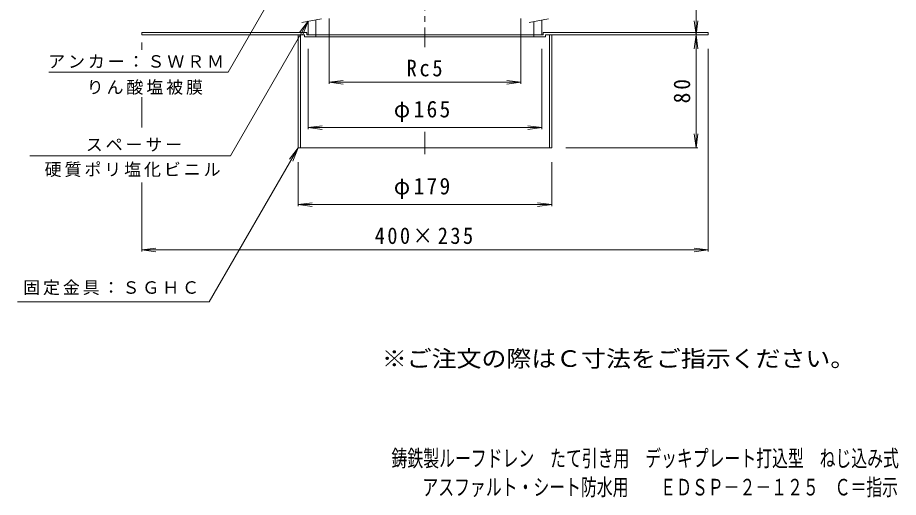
# Model space of a CAD drawing. Units: millimetres, scale not verified, with parts at other scales. Extents: x -355 to 305, y -464 to 503.
# Drawn here: x -317 to 305, y -464 to -125 of the extents above; entities that cross this region are included whole.
import ezdxf
from ezdxf.enums import TextEntityAlignment as Align

# ---------------------------------------------------------------- set-up
doc = ezdxf.new("R2010")
doc.units = ezdxf.units.MM
doc.header["$LTSCALE"] = 4
doc.linetypes.add('CHAIN1', pattern=[8, 5, -1, 1, -1])
for name, color, linetype, lineweight in [('0-0_通り芯', 3, 'Continuous', 9), ('0-3_建具', 4, 'Continuous', 9), ('0-4_その他', 7, 'Continuous', 9), ('0-5_寸法', 7, 'Continuous', 9), ('0-A', 2, 'Continuous', 9)]:
    doc.layers.add(name, color=color, linetype=linetype, lineweight=lineweight)
doc.layers.add('F-4_F-4ﾚｲﾔ', color=6, linetype='Continuous')
doc.layers.add('F-5_F-5ﾚｲﾔ', color=2, linetype='Continuous')
doc.styles.add('ＭＳ ゴシック', font='')
doc.styles.get('ＭＳ ゴシック').set_extended_font_data('MS Gothic')

msp = doc.modelspace()

# ---------------------------------------------------------------- linework, layer by layer
at = {"layer": '0-0_通り芯', "linetype": 'CHAIN1'}
for p, q in [((-29.597, 124.362), (-29.597, -145.54)), ((-29.597, -205.509), (-29.597, -221.113))]:
    msp.add_line(p, q, dxfattribs=at)
at = {"layer": '0-3_建具', "color": 7}
for p, q in [((-116.516, -128.07), (-102.729, -125.639)), ((43.984, -128.07), (57.771, -125.639))]:
    msp.add_line(p, q, dxfattribs=at)
at = {"layer": '0-3_建具'}
for p, q in [((-112.097, -127.291), (-112.097, -136.801)), ((-106.597, -126.321), (-106.597, -136.801)), ((47.403, -127.468), (47.403, -136.801)), ((52.903, -126.498), (52.903, -136.801))]:
    msp.add_line(p, q, dxfattribs=at)
at = {"layer": '0-4_その他'}
for p, q in [((161.903, -136.801), (161.903, 117.631)), ((-97.286, -125.274), (-97.286, -171.601)), ((38.091, -125.274), (38.091, -171.601)), ((161.903, -136.801), (160.598, -126.887)), ((161.903, -136.801), (163.208, -126.887)), ((161.903, -136.801), (160.598, -146.716)), ((161.903, -216.801), (161.903, -136.801)), ((161.903, -136.801), (163.208, -146.716)), ((-229.597, -142.395), (-229.597, -147.519)), ((-112.097, -146.801), (-112.097, -203.601)), ((52.903, -146.801), (52.903, -203.601)), ((170.403, -146.801), (170.403, -290.001)), ((-97.286, -170.401), (-87.371, -169.096)), ((-97.286, -170.401), (38.091, -170.401)), ((-97.286, -170.401), (-87.371, -171.706)), ((38.091, -170.401), (28.177, -169.096)), ((38.091, -170.401), (28.177, -171.706)), ((-229.597, -181.021), (-229.597, -202.305)), ((-112.097, -202.401), (-102.183, -201.096)), ((-112.097, -202.401), (52.903, -202.401)), ((-112.097, -202.401), (-102.183, -203.706)), ((52.903, -202.401), (42.988, -201.096)), ((52.903, -202.401), (42.988, -203.706)), ((161.903, -216.801), (160.598, -206.887)), ((161.903, -216.801), (163.208, -206.887)), ((69.903, -216.801), (163.103, -216.801)), ((-119.097, -226.801), (-119.097, -258.001)), ((59.903, -226.801), (59.903, -258.001)), ((-229.597, -241.252), (-229.597, -290.001)), ((-119.097, -256.801), (-109.183, -255.496)), ((-119.097, -256.801), (59.903, -256.801)), ((-119.097, -256.801), (-109.183, -258.106)), ((59.903, -256.801), (49.988, -255.496)), ((59.903, -256.801), (49.988, -258.106)), ((-229.597, -288.801), (-219.683, -287.496)), ((-229.597, -288.801), (170.403, -288.801)), ((-229.597, -288.801), (-219.683, -290.106)), ((170.403, -288.801), (160.488, -287.496)), ((170.403, -288.801), (160.488, -290.106))]:
    msp.add_line(p, q, dxfattribs=at)
at = {"layer": '0-5_寸法'}
for p, q in [((-136.097, -106.801), (-168.641, -163.169)), ((-112.097, -127.291), (-167.012, -222.406)), ((-112.097, -127.291), (-118.185, -135.225)), ((-112.097, -127.291), (-115.924, -136.53)), ((-295.317, -163.169), (-168.641, -163.169)), ((-119.097, -216.801), (-181.933, -325.636)), ((-119.097, -216.801), (-125.185, -224.735)), ((-119.097, -216.801), (-122.924, -226.04)), ((-308.628, -222.406), (-167.012, -222.406)), ((-317.339, -325.636), (-181.933, -325.636))]:
    msp.add_line(p, q, dxfattribs=at)
at = {"layer": '0-A'}
for p, q in [((-229.597, -135.201), (-113.097, -135.201)), ((-229.597, -135.201), (-229.597, -136.801)), ((-114.697, -136.801), (-229.597, -136.801)), ((-119.097, -136.801), (-119.097, -216.801)), ((-117.497, -136.801), (-117.497, -216.801)), ((-114.697, -136.801), (-114.697, -138.401)), ((-113.097, -135.201), (-113.097, -136.801)), ((-113.097, -136.801), (53.903, -136.801)), ((-106.597, -136.801), (-106.597, -138.401)), ((47.403, -136.801), (47.403, -138.401)), ((53.903, -135.201), (53.903, -136.801)), ((53.903, -135.201), (170.403, -135.201)), ((55.503, -136.801), (55.503, -138.401)), ((55.503, -136.801), (170.403, -136.801)), ((58.303, -136.801), (58.303, -216.801)), ((59.903, -136.801), (59.903, -216.801)), ((170.403, -135.201), (170.403, -136.801)), ((-114.697, -138.401), (55.503, -138.401)), ((-119.097, -216.801), (59.903, -216.801))]:
    msp.add_line(p, q, dxfattribs=at)

# ---------------------------------------------------------------- texts
at = {"layer": '0-4_その他', "color": 2, "char_height": 11.73, "attachment_point": 7, "style": 'ＭＳ ゴシック'}
for s, insert in [('\\T1.27;\\W0.9;Rc5', (-42.597, -166.401)), ('\\T1.21;\\W0.95;φ165', (-51.597, -198.401)), ('\\T1.21;\\W0.95;φ179', (-51.597, -252.801)), ('\\T1.24;\\W0.9;400×235', (-65.097, -284.801))]:
    msp.add_mtext(s, dxfattribs=dict(at, insert=insert))
at = {"layer": '0-4_その他', "color": 2, "insert": (157.903, -185.301), "char_height": 11.73, "attachment_point": 7, "rotation": 90, "style": 'ＭＳ ゴシック'}
msp.add_mtext('\\T1.27;\\W0.95;80', dxfattribs=at)
at = {"layer": '0-5_寸法', "char_height": 8.798, "attachment_point": 7, "style": 'ＭＳ ゴシック'}
for s, insert in [('\\T1.17;アンカー：ＳＷＲＭ', (-295.825, -160.505)), ('\\T1.17;りん酸塩被膜', (-268.568, -179.276)), ('\\T1.17;スペーサー', (-269.214, -219.374)), ('\\T1.17;硬質ポリ塩化ビニル', (-298.273, -237.375)), ('\\T1.17;固定金具：ＳＧＨＣ', (-313.477, -320.825))]:
    msp.add_mtext(s, dxfattribs=dict(at, insert=insert))
at = {"layer": 'F-4_F-4ﾚｲﾔ', "style": 'ＭＳ ゴシック', "width": 0.7}
for s, p in [('鋳鉄製ルーフドレン\u3000たて引き用\u3000デッキプレート打込型\u3000ねじ込み式', (-53.214, -445.467)), ('アスファルト・シート防水用\u3000\u3000ＥＤＳＰ－２－１２５\u3000Ｃ＝指示', (-31.413, -465.854))]:
    msp.add_text(s, height=11.73, dxfattribs=at).set_placement(p, align=Align.BOTTOM_LEFT)
at = {"layer": 'F-5_F-5ﾚｲﾔ', "style": 'ＭＳ ゴシック', "width": 1.1}
msp.add_text('※ご注文の際はＣ寸法をご指示ください。', height=11.73, dxfattribs=at).set_placement((-60.074, -375.016), align=Align.BOTTOM_LEFT)

doc.saveas('drawing.dxf')
